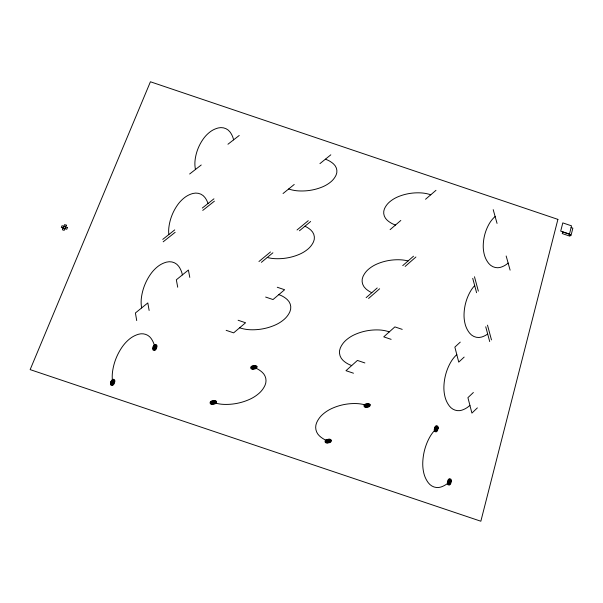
<?xml version="1.0" encoding="UTF-8"?>
<svg xmlns="http://www.w3.org/2000/svg" width="603" height="603" viewBox="0 0 603 603"><rect width="100%" height="100%" fill="white"/><g stroke="black" fill="none" stroke-linecap="round" stroke-linejoin="round"><path stroke-width="0.9" d="M65.011 228.673L65.742 226.969M63.051 228.009L63.782 226.306M477.372 407.877L471.915 413.1L467.92 397.663L473.37 392.493M464.159 357.082L458.74 362.132L454.866 347.109L460.262 342.12M368.569 298.477L379.641 288.769M405.133 266.436L415.912 256.999M366.134 297.656L377.222 287.955M402.736 265.629L413.522 256.192M390.096 229.645L400.829 220.449M425.53 199.269L435.977 190.314M258.943 261.521L270.483 251.964M297.038 229.977L308.261 220.683M261.378 262.343L272.91 252.785M299.442 230.791L310.651 221.489M283.048 193.525L294.226 184.473M319.937 163.624L330.813 154.813M162.735 239.399L174.719 229.901M202.291 208.05L213.944 198.817M163.179 241.811L175.164 232.298M202.751 210.409L214.412 201.161M189.636 174.003L201.236 164.988M227.942 144.245L239.225 135.471M277.267 287.254L284.616 289.734L273.023 299.548L265.637 297.053M402.224 329.374L394.875 326.894L383.749 336.858L391.128 339.346M238.117 320.253L245.579 322.763L233.647 332.856L226.155 330.331M364.875 362.946L357.421 360.436L345.979 370.687L353.464 373.212M571.101 227.565L572.85 228.153L570.988 235.63L569.24 235.042L571.516 225.839L562.795 222.891L560.707 231.122L569.458 234.077M493.201 209.64L497.053 223.411M506.158 255.989L510.115 270.144M474.478 276.754L478.352 291.136M487.495 325.138L491.475 339.911M472.729 278.337L476.596 292.726M485.732 326.773L489.704 341.562M189.787 277.403L188.4 270.031L176.34 279.8L177.712 287.224M149.137 310.47L147.81 302.925L135.411 312.972L136.715 320.57M112.678 382.408A38.388 37.032 -27 0 1 112.55 371.629A57.707 55.989 -26.1 0 1 122.175 346.966A38.23 36.873 -24.7 0 1 129.562 338.961A24.376 23.427 -23.2 0 1 138.63 334.22A11.517 11.042 -21.1 0 1 151.097 338.419A24.437 23.374 -23.4 0 1 154.865 347.479M141.63 307.937A37.107 35.562 -9.1 0 1 141.419 297.648A55.838 53.727 -6.1 0 1 150.577 274.184A36.987 35.396 -7.6 0 1 157.7 266.586A23.592 22.484 -7.8 0 1 166.481 262.132A11.156 10.59 -7.1 0 1 178.646 266.232A23.638 22.447 -9.2 0 1 182.385 274.908M168.825 234.575A36.082 34.017 1.1 0 1 168.9 227.218A54.338 51.345 3.7 0 1 177.621 204.854A35.976 33.843 1.9 0 1 184.503 197.648A22.944 21.504 1.2 0 1 193.013 193.45A10.854 10.13 1.2 0 1 204.892 197.452A22.974 21.482 -0.3 0 1 208.012 203.52M195.447 169.488A35.178 32.509 6.4 0 1 195.093 160.081A53.004 49.039 8.4 0 1 203.415 138.75A35.08 32.343 6.8 0 1 210.063 131.906A22.371 20.555 6.1 0 1 218.324 127.942A10.583 9.686 5.9 0 1 229.924 131.861A22.394 20.54 4.8 0 1 233.595 139.851M213.266 402.442A37.454 36.828 -11.6 0 0 223.969 404.387A56.237 55.046 -6 0 0 249.989 399.186A37.348 36.775 -7.2 0 0 259.049 393.314A23.871 23.6 -5.9 0 0 265.026 385.264A11.306 11.216 1.6 0 0 262.426 372.473A23.962 23.788 -12 0 0 253.825 367.37M278.835 294.626A23.344 22.68 12.6 0 1 287.239 299.563A11.027 10.681 14.7 0 1 289.862 311.796A23.261 22.499 11.5 0 1 284.103 319.432A36.368 35.08 9.2 0 1 275.33 324.964A54.76 52.544 7.6 0 1 250.049 329.735A36.444 35.162 7.1 0 1 239.625 327.798M304.945 226.223A22.778 21.618 15.6 0 1 310.884 230.097A10.764 10.183 16.6 0 1 313.522 241.803A22.703 21.452 14.7 0 1 307.967 249.062A35.494 33.459 13.2 0 1 299.465 254.285A53.433 50.124 11.9 0 1 274.885 258.657A35.554 33.542 12 0 1 267.242 257.481M325.386 159.207A22.251 20.623 16.7 0 1 333.436 163.835A10.515 9.716 17.3 0 1 336.09 175.058A22.175 20.472 16 0 1 330.73 181.955A34.672 31.936 15 0 1 322.477 186.892A52.19 47.863 13.9 0 1 298.56 190.902A34.725 32.012 14.1 0 1 288.649 188.988M328.183 441.11A24.12 23.57 58.8 0 1 319.424 435.894A11.487 11.246 63.2 0 1 316.598 422.801A24.286 23.69 63.7 0 1 322.424 414.645A38.23 37.145 65.7 0 1 331.266 408.751A58.272 56.35 69.2 0 1 356.592 403.58A38.193 37.024 64.3 0 1 367.061 405.495M351.707 365.554A23.396 22.567 37.7 0 1 343.152 360.511A11.133 10.779 38.5 0 1 340.318 347.999A23.517 22.71 41.1 0 1 345.926 340.258A36.971 35.66 44.3 0 1 354.496 334.703A56.245 54.187 48.8 0 1 379.114 329.954A36.949 35.532 44.5 0 1 389.327 331.869M371.802 292.696A22.808 21.542 30.1 0 1 365.75 288.739A10.854 10.289 30 0 1 362.908 276.762A22.906 21.693 31.9 0 1 368.32 269.413A35.984 34.077 34 0 1 376.626 264.167A54.669 51.828 37 0 1 400.573 259.81A35.954 33.964 34.6 0 1 408.058 260.971M395.478 225.032A22.266 20.57 26.7 0 1 387.292 220.314A10.59 9.821 26.5 0 1 384.443 208.849A22.356 20.713 27.8 0 1 389.666 201.854A35.102 32.539 29.3 0 1 397.731 196.895A53.29 49.521 31.3 0 1 421.045 192.9A35.064 32.441 29.9 0 1 430.768 194.784M449.363 481.88A24.64 23.306 63.1 0 1 440.929 487.028A11.758 11.088 64.6 0 1 428.303 482.777A24.7 23.246 63 0 1 423.856 473.302A38.63 36.233 62 0 1 422.771 462.297A58.401 54.466 61.5 0 1 429.811 437.024A38.471 36.074 60.8 0 1 436.218 428.778M469.91 405.367A23.803 22.401 51 0 1 461.732 410.206A11.344 10.666 52.8 0 1 449.416 406.06A23.849 22.356 51.8 0 1 445.037 396.985A37.311 34.831 51.5 0 1 443.906 386.485A56.418 52.363 51.9 0 1 450.614 362.426A37.182 34.672 50.5 0 1 456.795 354.602M487.676 334.002A23.102 21.467 42.2 0 1 481.541 337.069A11.005 10.228 43.7 0 1 469.526 333.014A23.14 21.429 43.3 0 1 465.199 324.324A36.203 33.399 43.5 0 1 464.039 314.284A54.73 50.222 44.2 0 1 470.43 291.355A36.09 33.24 42.7 0 1 474.689 285.626M508.133 263.051A22.492 20.547 36.5 0 1 500.422 267.355A10.711 9.791 37.6 0 1 488.686 263.39A22.522 20.517 37.5 0 1 484.428 255.054A35.23 31.982 37.9 0 1 483.237 245.444A53.245 48.112 38.8 0 1 489.335 223.57A35.132 31.831 37.4 0 1 495.123 216.515M370.197 404.854L370.144 405.54A2.397 2.322 53.6 0 1 369.579 406.347A3.754 3.633 53.3 0 1 368.712 406.927L366.194 407.447A3.754 3.633 53.3 0 1 365.147 407.251A2.548 2.465 53.6 0 1 364.227 406.708L363.986 405.457A2.397 2.322 54.1 0 1 364.551 404.651A3.761 3.641 54.4 0 1 365.418 404.07L367.936 403.55A3.761 3.641 54.3 0 1 368.976 403.746A2.397 2.322 54 0 1 369.843 404.259L370.197 404.854M364.596 405.465L364.792 406.467A2.035 1.975 53.7 0 0 365.531 406.904A3 2.909 53.4 0 0 366.368 407.055L368.38 406.641A3 2.909 53.4 0 0 369.074 406.173A1.915 1.854 53.6 0 0 369.526 405.533L369.285 404.5A1.922 1.854 53.9 0 0 368.599 404.093A3.007 2.909 54.2 0 0 367.755 403.942L365.742 404.357A3.007 2.909 54.2 0 0 365.049 404.817A1.922 1.854 54 0 0 364.596 405.465M365.214 405.472L365.358 406.226A1.53 1.477 53.7 0 0 365.915 406.55A2.254 2.178 53.5 0 0 366.541 406.663L368.049 406.354A2.254 2.178 53.5 0 0 368.569 406.007A1.44 1.394 53.7 0 0 368.908 405.525L368.735 404.749A1.44 1.394 53.9 0 0 368.214 404.447A2.254 2.178 54.1 0 0 367.581 404.327L366.074 404.636A2.254 2.186 54.1 0 0 365.554 404.99A1.44 1.394 54 0 0 365.214 405.472M365.833 405.48C367.928 408.239 369.164 402.736 365.833 405.48M366.451 405.487C367.498 406.867 368.109 404.116 366.451 405.487M328.816 440.974C327.7 442.61 327.12 439.926 328.816 440.974M329.457 440.838C327.218 444.11 326.065 438.743 329.457 440.838M330.097 440.703L330.06 441.125A1.462 1.432 67.7 0 1 329.713 441.622A2.291 2.239 67.6 0 1 329.178 441.984L327.633 442.308A2.291 2.239 67.8 0 1 326.999 442.187A1.553 1.515 68 0 1 326.434 441.856L326.298 441.087A1.462 1.432 68.3 0 1 326.645 440.589A2.291 2.239 68.5 0 1 327.18 440.228L328.725 439.904A2.291 2.239 68.3 0 1 329.366 440.024A1.462 1.432 68 0 1 329.886 440.333L330.097 440.703M330.738 440.567L330.685 441.132A1.952 1.907 67.6 0 1 330.225 441.795A3.053 2.985 67.5 0 1 329.509 442.278L327.452 442.708A3.053 2.985 67.7 0 1 326.6 442.549A2.073 2.028 68 0 1 325.854 442.112L325.673 441.079A1.952 1.907 68.4 0 1 326.14 440.416A3.06 2.985 68.6 0 1 326.849 439.934L328.906 439.504A3.06 2.985 68.4 0 1 329.758 439.662A1.952 1.907 68 0 1 330.459 440.077L330.738 440.567M331.379 440.439L331.311 441.14A2.435 2.382 67.5 0 1 330.73 441.961A3.814 3.731 67.4 0 1 329.841 442.564L327.271 443.107A3.814 3.731 67.6 0 1 326.208 442.911A2.585 2.533 68 0 1 325.273 442.361L325.04 441.072A2.442 2.382 68.5 0 1 325.628 440.25A3.822 3.739 68.7 0 1 326.517 439.647L329.087 439.105A3.822 3.731 68.5 0 1 330.15 439.301A2.442 2.382 68 0 1 331.024 439.821L331.379 440.439M253.2 367.363C254.232 368.735 254.911 366.006 253.2 367.363M255.099 367.121C252.808 370.272 251.768 365.071 255.099 367.121M255.74 367.001L255.695 367.4A1.425 1.41 4.1 0 1 255.333 367.883A2.231 2.201 3.9 0 1 254.798 368.222L253.252 368.523A2.231 2.201 3.5 0 1 252.627 368.41A1.515 1.492 3.2 0 1 252.077 368.086L251.956 367.34A1.425 1.41 3.2 0 1 252.31 366.865A2.231 2.208 3.5 0 1 252.853 366.518L254.391 366.217A2.231 2.208 3.8 0 1 255.024 366.338A1.425 1.41 4.1 0 1 255.536 366.639L255.74 367.001M256.381 366.873L256.313 367.415A1.899 1.877 4.3 0 1 255.838 368.049A2.977 2.94 3.9 0 1 255.122 368.508L253.064 368.908A2.977 2.94 3.4 0 1 252.22 368.757A2.02 1.99 3.1 0 1 251.496 368.32L251.33 367.325A1.899 1.877 3 0 1 251.813 366.692A2.977 2.94 3.4 0 1 252.529 366.232L254.579 365.833A2.977 2.94 3.9 0 1 255.423 365.991A1.899 1.877 4.3 0 1 256.109 366.398L256.381 366.873M257.014 366.752L256.938 367.423A2.374 2.344 4.4 0 1 256.343 368.222A3.716 3.671 4 0 1 255.446 368.795L252.876 369.292A3.716 3.671 3.4 0 1 251.82 369.104A2.525 2.487 3 0 1 250.908 368.561L250.705 367.317A2.374 2.344 2.9 0 1 251.308 366.526A3.724 3.678 3.3 0 1 252.205 365.953L254.768 365.448A3.724 3.678 4 0 1 255.823 365.644A2.374 2.344 4.5 0 1 256.682 366.157L257.014 366.752M215.874 401.922L215.806 402.472A1.945 1.915 -32 0 1 215.309 403.128A3.045 3 -31.6 0 1 214.57 403.603L212.475 404.018A3.045 3 -31.7 0 1 211.623 403.867A2.065 2.035 -32.3 0 1 210.884 403.422L210.726 402.405A1.945 1.915 -33 0 1 211.223 401.749A3.045 3 -33.5 0 1 211.962 401.281L214.057 400.859A3.045 3 -33.3 0 1 214.909 401.018A1.945 1.915 -32.7 0 1 215.61 401.432L215.874 401.922M216.53 401.786L216.439 402.48A2.427 2.397 -31.9 0 1 215.821 403.301A3.806 3.746 -31.4 0 1 214.902 403.889L212.279 404.417A3.806 3.746 -31.6 0 1 211.208 404.221A2.585 2.54 -32.2 0 1 210.281 403.671L210.093 402.397A2.435 2.397 -33.1 0 1 210.711 401.583A3.814 3.754 -33.7 0 1 211.638 400.987L214.253 400.467A3.806 3.754 -33.6 0 1 215.324 400.663A2.435 2.397 -32.8 0 1 216.191 401.183L216.53 401.786M211.367 402.412L211.48 403.173A1.553 1.523 -32.3 0 0 212.03 403.505A2.284 2.246 -31.9 0 0 212.678 403.626L214.246 403.309A2.284 2.246 -31.8 0 0 214.796 402.955A1.455 1.44 -32.2 0 0 215.173 402.465L215.022 401.681A1.462 1.44 -32.7 0 0 214.502 401.372A2.284 2.254 -33.1 0 0 213.861 401.259L212.286 401.568A2.284 2.254 -33.2 0 0 211.736 401.922A1.462 1.44 -32.9 0 0 211.367 402.412M212 402.42C214.088 405.224 215.512 399.631 212 402.42M212.633 402.427C213.681 403.829 214.389 401.033 212.633 402.427M450.961 481.3L450.411 483.357A3.113 2.925 64.7 0 1 449.898 484.036A1.99 1.869 64.8 0 1 449.22 484.45L448.233 484.156A2.111 1.982 64.8 0 1 447.856 483.35A3.113 2.925 64.7 0 1 447.758 482.468L448.315 480.41A3.113 2.925 64.6 0 1 448.828 479.732A1.99 1.869 64.5 0 1 449.499 479.317L450.509 479.656A1.99 1.869 64.6 0 1 450.871 480.418A3.113 2.925 64.6 0 1 450.961 481.3M451.361 481.156L450.675 483.727A3.897 3.656 64.8 0 1 450.026 484.578A2.487 2.337 64.8 0 1 449.19 485.091L447.954 484.729A2.638 2.48 64.8 0 1 447.479 483.719A3.897 3.656 64.7 0 1 447.358 482.611L448.052 480.041A3.897 3.656 64.6 0 1 448.692 479.189A2.487 2.337 64.5 0 1 449.536 478.676L450.795 479.106A2.487 2.337 64.5 0 1 451.24 480.048A3.889 3.656 64.6 0 1 451.361 481.156M448.278 481.518L448.165 482.317A2.337 2.193 64.7 0 0 448.233 482.98A1.583 1.485 64.8 0 0 448.519 483.591L449.258 483.81A1.492 1.402 64.8 0 0 449.763 483.5A2.337 2.193 64.7 0 0 450.147 482.988L450.562 481.443A2.337 2.193 64.7 0 0 450.494 480.779A1.492 1.402 64.6 0 0 450.222 480.214L449.469 479.958A1.492 1.402 64.6 0 0 448.964 480.267A2.337 2.193 64.6 0 0 448.579 480.779L448.278 481.518M448.64 481.639C449.047 486.237 451.3 478.104 448.64 481.639M449.001 481.759C449.205 484.058 450.335 479.988 449.001 481.759M437.009 428.499C435.411 433.067 435.208 425.221 437.009 428.499M437.401 428.364L436.987 429.856A2.276 2.156 57.5 0 1 436.602 430.354A1.455 1.379 57.6 0 1 436.105 430.648L435.374 430.429A1.545 1.462 57.6 0 1 435.095 429.841A2.276 2.156 57.5 0 1 435.027 429.2L435.441 427.7A2.276 2.156 57.5 0 1 435.826 427.21A1.455 1.379 57.4 0 1 436.323 426.916L437.069 427.165A1.455 1.379 57.3 0 1 437.333 427.715A2.276 2.156 57.4 0 1 437.401 428.364M437.793 428.22L437.243 430.218A3.038 2.879 57.5 0 1 436.73 430.874A1.937 1.839 57.6 0 1 436.067 431.273L435.095 430.979A2.058 1.952 57.6 0 1 434.718 430.195A3.038 2.872 57.6 0 1 434.635 429.336L435.185 427.346A3.038 2.872 57.5 0 1 435.698 426.69A1.937 1.832 57.3 0 1 436.361 426.291L437.356 426.63A1.937 1.832 57.3 0 1 437.71 427.361A3.038 2.872 57.4 0 1 437.793 428.22M438.193 428.085L437.499 430.572A3.799 3.595 57.5 0 1 436.866 431.401A2.427 2.299 57.6 0 1 436.029 431.891L434.816 431.529A2.578 2.435 57.7 0 1 434.348 430.55A3.799 3.595 57.6 0 1 434.235 429.479L434.929 426.984A3.799 3.595 57.4 0 1 435.57 426.163A2.42 2.291 57.3 0 1 436.399 425.673L437.642 426.087A2.42 2.291 57.3 0 1 438.08 427.007A3.791 3.595 57.3 0 1 438.193 428.085M435.856 428.658C436.052 430.896 437.175 426.947 435.856 428.658M153.079 346.876L152.763 348.142A3.791 3.656 -20.4 0 0 152.785 349.197A2.42 2.337 -20.6 0 0 153.162 350.109L154.413 350.531A2.427 2.329 -20.6 0 0 155.318 350.049A3.799 3.648 -20.5 0 0 156.041 349.25L156.968 346.808A3.791 3.648 -20.3 0 0 156.938 345.76A2.42 2.329 -20.1 0 0 156.561 344.848L155.37 344.403A2.57 2.472 -20.1 0 0 154.413 344.908A3.791 3.648 -20.2 0 0 153.682 345.707L153.079 346.876M153.433 346.996L153.177 348.014A3.038 2.925 -20.4 0 0 153.2 348.858A1.937 1.869 -20.5 0 0 153.501 349.582L154.504 349.921A1.937 1.869 -20.6 0 0 155.227 349.536A3.038 2.925 -20.5 0 0 155.808 348.896L156.546 346.944A3.038 2.917 -20.3 0 0 156.524 346.099A1.937 1.862 -20.2 0 0 156.222 345.376L155.273 345.014A2.058 1.982 -20.1 0 0 154.504 345.421A3.038 2.925 -20.2 0 0 153.923 346.062L153.433 346.996M153.788 347.117L153.599 347.878A2.276 2.193 -20.4 0 0 153.614 348.511A1.455 1.402 -20.5 0 0 153.84 349.054L154.594 349.31A1.455 1.402 -20.5 0 0 155.137 349.024A2.276 2.193 -20.4 0 0 155.574 348.542L156.124 347.079A2.276 2.193 -20.3 0 0 156.109 346.446A1.455 1.402 -20.2 0 0 155.883 345.903L155.167 345.632A1.545 1.485 -20.2 0 0 154.594 345.934A2.276 2.193 -20.2 0 0 154.157 346.416L153.788 347.117M154.149 347.238C154.225 351.624 157.127 343.868 154.149 347.238M154.504 347.358C154.549 349.552 155.996 345.67 154.504 347.358M570.317 234.507L569.903 236.165L562.245 233.572L562.659 231.921L570.317 234.507M557.903 219.379L480.847 521.226L30.15 369.616L150.418 81.774L557.903 219.379M110.862 381.797L110.522 383.101A3.897 3.716 -30.2 0 0 110.53 384.179A2.487 2.374 -30.3 0 0 110.907 385.113L112.173 385.536A2.487 2.374 -30.2 0 0 113.1 385.046A3.897 3.716 -30.1 0 0 113.854 384.224L114.826 381.714A3.897 3.716 -29.9 0 0 114.811 380.636A2.487 2.374 -29.8 0 0 114.442 379.709L113.228 379.249A2.638 2.518 -29.9 0 0 112.248 379.777A3.889 3.716 -30 0 0 111.495 380.599L110.862 381.797M111.223 381.918L110.952 382.958A3.113 2.977 -30.2 0 0 110.96 383.825A1.99 1.899 -30.2 0 0 111.261 384.571L112.279 384.91A1.99 1.899 -30.2 0 0 113.017 384.518A3.121 2.97 -30.1 0 0 113.62 383.855L114.397 381.857A3.113 2.97 -29.9 0 0 114.389 380.99A1.99 1.899 -29.8 0 0 114.088 380.252L113.123 379.882A2.111 2.013 -29.9 0 0 112.331 380.297A3.113 2.97 -30 0 0 111.728 380.96L111.223 381.918M111.585 382.038L111.382 382.822A2.337 2.231 -30.1 0 0 111.389 383.47A1.492 1.425 -30.2 0 0 111.615 384.028L112.377 384.284A1.492 1.425 -30.1 0 0 112.934 383.99A2.337 2.231 -30 0 0 113.387 383.493L113.967 381.993A2.337 2.231 -29.9 0 0 113.959 381.345A1.492 1.425 -29.9 0 0 113.733 380.787L113.01 380.516A1.583 1.508 -29.9 0 0 112.422 380.825A2.337 2.231 -30 0 0 111.97 381.322L111.585 382.038M111.947 382.166C111.977 386.651 115.022 378.699 111.947 382.166M112.309 382.287C112.324 384.533 113.846 380.553 112.309 382.287M66.368 225.19L64.159 230.376L62.418 229.788L64.634 224.61L66.368 225.19M67.476 227.55L66.752 229.261L61.318 227.429L62.041 225.718L67.476 227.55"/></g></svg>
